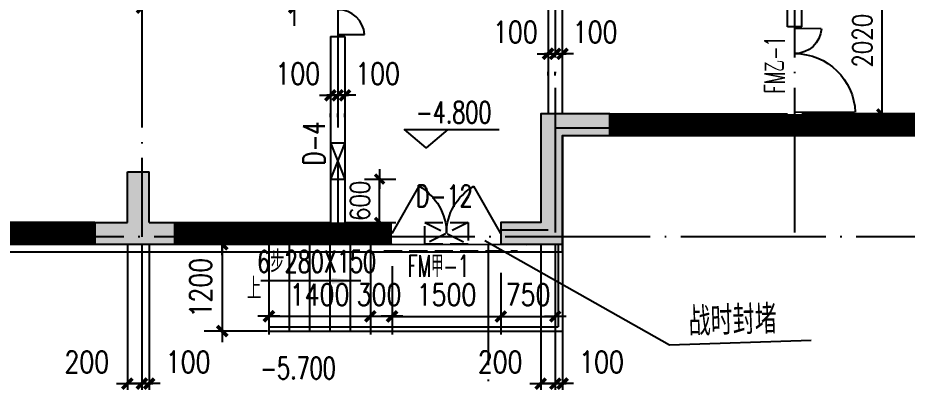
# Model space of a CAD drawing. Extents: x 634182 to 802382, y -1101880 to -864080.
# Drawn here: x 686573 to 698837, y -904482 to -899450 of the extents above; entities that cross this region are included whole.
import ezdxf
from ezdxf.enums import TextEntityAlignment as Align

# ---------------------------------------------------------------- set-up
doc = ezdxf.new("R2010")
doc.units = 0
doc.header["$LTSCALE"] = 1000
doc.header["$MEASUREMENT"] = 0
doc.linetypes.add('DASH', pattern=[0.35, 0.25, -0.1])
doc.linetypes.add('DOTE', pattern=[2.42, 2, -0.2, 0.02, -0.2])
doc.layers.get('0').update_dxf_attribs({"linetype": 'CONTINUOUS'})
doc.layers.get('DEFPOINTS').update_dxf_attribs({"linetype": 'CONTINUOUS'})
for name, color, linetype in [('210', 4, 'CONTINUOUS'), ('DOTE', 1, 'DOTE'), ('MC', 4, 'CONTINUOUS'), ('PUB_DIM', 3, 'CONTINUOUS'), ('PUB_TEXT', 7, 'CONTINUOUS'), ('STAIR', 2, 'CONTINUOUS'), ('WALL', 191, 'CONTINUOUS'), ('WINDOW', 2, 'CONTINUOUS'), ('防火分區线', 2, 'CONTINUOUS')]:
    doc.layers.add(name, color=color, linetype=linetype)
doc.styles.add('_Z', font='romans', dxfattribs={"width": 0.7, "bigfont": 'Z'})
doc.styles.add('DIM_FONT', font='simplex.shx', dxfattribs={"width": 0.8})
doc.styles.add('HZ_SIMPLEX', font='SIMPLEX.shx', dxfattribs={"width": 0.8, "bigfont": 'hztxt.shx'})
doc.styles.add('HZTXT', font='simplex', dxfattribs={"width": 0.8, "bigfont": 'sfont'})
doc.styles.add('Z', font='romans', dxfattribs={"width": 0.8, "bigfont": 'z'})
doc.dimstyles.new('DIMN', dxfattribs={"dimtxt": 300, "dimasz": 1, "dimexe": 250, "dimexo": 300, "dimgap": 150, "dimtad": 1, "dimdec": 0, "dimzin": 0, "dimdsep": 46, "dimtxsty": 'DIM_FONT', "dimblk": '_DIMX', "dimblk1": '_DIMX', "dimblk2": '_DIMX', "dimcen": 2.5, "dimclrt": 7, "dimadec": 0, "dimazin": 0, "dimtfac": 1, "dimtdec": 0, "dimtix": 1, "dimtmove": 2, "dimatfit": 3, "dimldrblk": '_DIMX', "dimfxl": 0, "dimtolj": 1, "dimtzin": 0, "dimarcsym": 0})
doc.dimstyles.new('DIMN90', dxfattribs={"dimscale": 0.9, "dimtxt": 300, "dimasz": 1, "dimexe": 250, "dimexo": 300, "dimgap": 150, "dimtad": 1, "dimdec": 0, "dimdsep": 46, "dimtxsty": 'DIM_FONT', "dimblk": '_DIMX', "dimcen": 2.5, "dimclrt": 7, "dimadec": 0, "dimazin": 0, "dimtfac": 1, "dimtdec": 0, "dimtix": 1, "dimtmove": 2, "dimatfit": 3, "dimldrblk": '_DIMX', "dimfxl": 0, "dimtolj": 1, "dimarcsym": 0})

# ---------------------------------------------------------------- blocks, each defined once
blk = doc.blocks.new('_DIMX')
blk.add_line((-150, 0), (150, 0))
at = {"const_width": 50}
blk.add_lwpolyline([(-70, -70), (70, 70)], dxfattribs=at)
blk = doc.blocks.new('*D470')
at = {"color": 0, "linetype": 'ByBlock'}
for p, q in [((688084, -902577), (688084, -904752)), ((688284, -902577), (688284, -904752)), ((688083, -904502), (688082, -904502)), ((688284, -904502), (688084, -904502)), ((688284, -904502), (688084, -904502)), ((688285, -904502), (688286, -904502))]:
    blk.add_line(p, q, dxfattribs=at)
at = {"layer": 'DEFPOINTS', "color": 0, "linetype": 'ByBlock'}
for p in [(688084, -902277), (688284, -902277), (688084, -904502)]:
    blk.add_point(p, dxfattribs=at)
at = {"color": 0, "linetype": 'ByBlock'}
for p, rotation in [((688084, -904502), 359.9999999999666), ((688284, -904502), 179.9999999999666)]:
    blk.add_blockref('_DIMX', p, dxfattribs=dict(at, rotation=rotation))
at = {"color": 7, "linetype": 'ByBlock', "insert": (687524, -904202), "char_height": 300, "attachment_point": 5, "style": 'DIM_FONT'}
blk.add_mtext('\\A1;200', dxfattribs=at)
blk = doc.blocks.new('M_A0GGR')
for p, q in [((-0.5, 0), (-0.25, -0.433)), ((0.5, 0), (0.25, -0.433))]:
    blk.add_line(p, q)
for centre, start, end in [((-0.5, 0), 300, 0), ((0.5, 0), 180, 240)]:
    blk.add_arc(centre, 0.5, start, end)
blk = doc.blocks.new('*D515')
at = {"color": 0, "linetype": 'ByBlock'}
for p, q in [((688284, -902577), (688284, -904752)), ((688384, -902577), (688384, -904752)), ((688283, -904502), (688282, -904502)), ((688384, -904502), (688284, -904502)), ((688384, -904502), (688284, -904502)), ((688385, -904502), (688386, -904502))]:
    blk.add_line(p, q, dxfattribs=at)
at = {"layer": 'DEFPOINTS', "color": 0, "linetype": 'ByBlock'}
for p in [(688284, -902277), (688384, -902277), (688284, -904502)]:
    blk.add_point(p, dxfattribs=at)
at = {"color": 0, "linetype": 'ByBlock'}
for p, rotation in [((688284, -904502), 359.9999999998665), ((688384, -904502), 179.9999999998666)]:
    blk.add_blockref('_DIMX', p, dxfattribs=dict(at, rotation=rotation))
at = {"color": 7, "linetype": 'ByBlock', "insert": (688922, -904202), "char_height": 300, "attachment_point": 5, "style": 'DIM_FONT'}
blk.add_mtext('\\A1;100', dxfattribs=at)
blk = doc.blocks.new('M_A17ORW')
at = {"const_width": 0.02}
for points in [[(-0.481, -0.001), (-0.481, -0.308)], [(0.481, 0.001), (0.481, -0.691)]]:
    blk.add_lwpolyline(points, dxfattribs=at)
for centre, radius, start, end in [((-0.501, -0.003), 0.307, 274.2492, 0.2101), ((0.505, 0.002), 0.699, 180.2762, 268.0603)]:
    blk.add_arc(centre, radius, start, end)
blk = doc.blocks.new('*D518')
at = {"color": 0, "linetype": 'ByBlock'}
for p, q in [((690883, -900521), (690882, -900521)), ((690884, -900521), (690984, -900521)), ((690884, -900521), (690984, -900521)), ((690985, -900521), (690986, -900521)), ((690884, -900821), (690884, -900771)), ((690984, -900821), (690984, -900771))]:
    blk.add_line(p, q, dxfattribs=at)
at = {"layer": 'DEFPOINTS', "color": 0, "linetype": 'ByBlock'}
for p in [(690884, -900521), (690984, -900521), (690984, -900521)]:
    blk.add_point(p, dxfattribs=at)
at = {"color": 0, "linetype": 'ByBlock'}
blk.add_blockref('_DIMX', (690884, -900521), dxfattribs=at)
at = {"color": 0, "linetype": 'ByBlock', "rotation": 180}
blk.add_blockref('_DIMX', (690984, -900521), dxfattribs=at)
at = {"color": 7, "linetype": 'ByBlock', "insert": (690434, -900221), "char_height": 300, "attachment_point": 5, "style": 'DIM_FONT'}
blk.add_mtext('\\A1;100', dxfattribs=at)
blk = doc.blocks.new('*D519')
at = {"color": 0, "linetype": 'ByBlock'}
for p, q in [((690983, -900521), (690982, -900521)), ((690984, -900521), (691084, -900521)), ((690984, -900521), (691084, -900521)), ((691085, -900521), (691086, -900521)), ((690984, -900821), (690984, -900771)), ((691084, -900821), (691084, -900771))]:
    blk.add_line(p, q, dxfattribs=at)
at = {"layer": 'DEFPOINTS', "color": 0, "linetype": 'ByBlock'}
for p in [(690984, -900521), (691084, -900521), (691084, -900521)]:
    blk.add_point(p, dxfattribs=at)
at = {"color": 0, "linetype": 'ByBlock'}
blk.add_blockref('_DIMX', (690984, -900521), dxfattribs=at)
at = {"color": 0, "linetype": 'ByBlock', "rotation": 180}
blk.add_blockref('_DIMX', (691084, -900521), dxfattribs=at)
at = {"color": 7, "linetype": 'ByBlock', "insert": (691534, -900221), "char_height": 300, "attachment_point": 5, "style": 'DIM_FONT'}
blk.add_mtext('\\A1;100', dxfattribs=at)
blk = doc.blocks.new('*D524')
at = {"color": 0, "linetype": 'ByBlock'}
for p, q in [((691354, -901677), (691786, -901677)), ((691561, -901676), (691561, -901675)), ((691561, -902277), (691561, -901677)), ((691354, -902277), (691786, -902277)), ((691561, -902278), (691561, -902279))]:
    blk.add_line(p, q, dxfattribs=at)
at = {"layer": 'DEFPOINTS', "color": 0, "linetype": 'ByBlock'}
for p in [(691084, -901677), (691561, -901677), (691084, -902277)]:
    blk.add_point(p, dxfattribs=at)
at = {"color": 0, "linetype": 'ByBlock', "xscale": 0.9, "yscale": 0.9, "zscale": 0.9}
for p, rotation in [((691561, -901677), 270), ((691561, -902277), 90)]:
    blk.add_blockref('_DIMX', p, dxfattribs=dict(at, rotation=rotation))
at = {"color": 7, "linetype": 'ByBlock', "insert": (691291, -901977), "char_height": 270, "attachment_point": 5, "rotation": 90, "style": 'DIM_FONT'}
blk.add_mtext('\\A1;600', dxfattribs=at)
blk = doc.blocks.new('*D535')
at = {"color": 0, "linetype": 'ByBlock'}
for p, q in [((693984, -902577), (693984, -904752)), ((694084, -902577), (694084, -904752)), ((693983, -904502), (693982, -904502)), ((693984, -904502), (694084, -904502)), ((693984, -904502), (694084, -904502)), ((694085, -904502), (694086, -904502))]:
    blk.add_line(p, q, dxfattribs=at)
at = {"layer": 'DEFPOINTS', "color": 0, "linetype": 'ByBlock'}
for p in [(693984, -902277), (694084, -902277), (694084, -904502)]:
    blk.add_point(p, dxfattribs=at)
at = {"color": 0, "linetype": 'ByBlock'}
blk.add_blockref('_DIMX', (693984, -904502), dxfattribs=at)
at = {"color": 0, "linetype": 'ByBlock', "rotation": 180}
blk.add_blockref('_DIMX', (694084, -904502), dxfattribs=at)
at = {"color": 7, "linetype": 'ByBlock', "insert": (694622, -904202), "char_height": 300, "attachment_point": 5, "style": 'DIM_FONT'}
blk.add_mtext('\\A1;100', dxfattribs=at)
blk = doc.blocks.new('*D536')
at = {"color": 0, "linetype": 'ByBlock'}
for p, q in [((693784, -902577), (693784, -904752)), ((693984, -902577), (693984, -904752)), ((693783, -904502), (693782, -904502)), ((693784, -904502), (693984, -904502)), ((693784, -904502), (693984, -904502)), ((693985, -904502), (693986, -904502))]:
    blk.add_line(p, q, dxfattribs=at)
at = {"layer": 'DEFPOINTS', "color": 0, "linetype": 'ByBlock'}
for p in [(693784, -902277), (693984, -902277), (693984, -904502)]:
    blk.add_point(p, dxfattribs=at)
at = {"color": 0, "linetype": 'ByBlock'}
blk.add_blockref('_DIMX', (693784, -904502), dxfattribs=at)
at = {"color": 0, "linetype": 'ByBlock', "rotation": 180}
blk.add_blockref('_DIMX', (693984, -904502), dxfattribs=at)
at = {"color": 7, "linetype": 'ByBlock', "insert": (693224, -904202), "char_height": 300, "attachment_point": 5, "style": 'DIM_FONT'}
blk.add_mtext('\\A1;200', dxfattribs=at)
blk = doc.blocks.new('*D538')
at = {"color": 0, "linetype": 'ByBlock'}
for p, q in [((693984, -899648), (693984, -899698)), ((693883, -899948), (693882, -899948)), ((693884, -899948), (693984, -899948)), ((693884, -899948), (693984, -899948)), ((693985, -899948), (693986, -899948)), ((693884, -900248), (693884, -900198))]:
    blk.add_line(p, q, dxfattribs=at)
at = {"layer": 'DEFPOINTS', "color": 0, "linetype": 'ByBlock'}
for p in [(693884, -899948), (693984, -899948), (693984, -899948)]:
    blk.add_point(p, dxfattribs=at)
at = {"color": 0, "linetype": 'ByBlock'}
blk.add_blockref('_DIMX', (693884, -899948), dxfattribs=at)
at = {"color": 0, "linetype": 'ByBlock', "rotation": 180}
blk.add_blockref('_DIMX', (693984, -899948), dxfattribs=at)
at = {"color": 7, "linetype": 'ByBlock', "insert": (693434, -899648), "char_height": 300, "attachment_point": 5, "style": 'DIM_FONT'}
blk.add_mtext('\\A1;100', dxfattribs=at)
blk = doc.blocks.new('*D539')
at = {"color": 0, "linetype": 'ByBlock'}
for p, q in [((693983, -899948), (693982, -899948)), ((693984, -899948), (694084, -899948)), ((693984, -899948), (694084, -899948)), ((694085, -899948), (694086, -899948)), ((693984, -900248), (693984, -900198)), ((694084, -900248), (694084, -900198))]:
    blk.add_line(p, q, dxfattribs=at)
at = {"layer": 'DEFPOINTS', "color": 0, "linetype": 'ByBlock'}
for p in [(693984, -899948), (694084, -899948), (694084, -899948)]:
    blk.add_point(p, dxfattribs=at)
at = {"color": 0, "linetype": 'ByBlock'}
blk.add_blockref('_DIMX', (693984, -899948), dxfattribs=at)
at = {"color": 0, "linetype": 'ByBlock', "rotation": 180}
blk.add_blockref('_DIMX', (694084, -899948), dxfattribs=at)
at = {"color": 7, "linetype": 'ByBlock', "insert": (694534, -899648), "char_height": 300, "attachment_point": 5, "style": 'DIM_FONT'}
blk.add_mtext('\\A1;100', dxfattribs=at)
blk = doc.blocks.new('*D541')
at = {"color": 0, "linetype": 'ByBlock'}
for p, q in [((693234, -902970), (693234, -903824)), ((693984, -902970), (693984, -903824)), ((693233, -903574), (693232, -903574)), ((693234, -903574), (693984, -903574)), ((693985, -903574), (693986, -903574))]:
    blk.add_line(p, q, dxfattribs=at)
at = {"layer": 'DEFPOINTS', "color": 0, "linetype": 'ByBlock'}
for p in [(693234, -902670), (693984, -902670), (693984, -903574)]:
    blk.add_point(p, dxfattribs=at)
at = {"color": 0, "linetype": 'ByBlock'}
blk.add_blockref('_DIMX', (693234, -903574), dxfattribs=at)
at = {"color": 0, "linetype": 'ByBlock', "rotation": 180}
blk.add_blockref('_DIMX', (693984, -903574), dxfattribs=at)
at = {"color": 7, "linetype": 'ByBlock', "insert": (693609, -903274), "char_height": 300, "attachment_point": 5, "style": 'DIM_FONT'}
blk.add_mtext('\\A1;750', dxfattribs=at)
blk = doc.blocks.new('_A2AKO')
at = {"const_width": 0.02}
for points in [[(-0.481, -0.001), (-0.481, -0.308)], [(0.481, 0.001), (0.481, -0.691)]]:
    blk.add_lwpolyline(points, dxfattribs=at)
for centre, radius, start, end in [((-0.501, -0.003), 0.307, 274.2492, 0.2101), ((0.505, 0.002), 0.699, 180.2762, 268.0603)]:
    blk.add_arc(centre, radius, start, end)
blk = doc.blocks.new('*D553')
at = {"color": 0, "linetype": 'ByBlock'}
for p, q in [((698450, -898757), (698712, -898757)), ((698487, -898758), (698487, -900776)), ((698450, -900777), (698712, -900777))]:
    blk.add_line(p, q, dxfattribs=at)
at = {"layer": 'DEFPOINTS', "color": 0, "linetype": 'ByBlock'}
for p in [(698180, -898757), (698180, -900777), (698487, -900777)]:
    blk.add_point(p, dxfattribs=at)
at = {"color": 0, "linetype": 'ByBlock', "xscale": 0.9, "yscale": 0.9, "zscale": 0.9}
for p, rotation in [((698487, -898757), 90), ((698487, -900777), 270)]:
    blk.add_blockref('_DIMX', p, dxfattribs=dict(at, rotation=rotation))
at = {"color": 7, "linetype": 'ByBlock', "insert": (698217, -899767), "char_height": 270, "attachment_point": 5, "rotation": 90, "style": 'DIM_FONT'}
blk.add_mtext('\\A1;2020', dxfattribs=at)
blk = doc.blocks.new('*D1699')
at = {"color": 0, "linetype": 'ByBlock'}
for p, q in [((691434, -902881), (691434, -903822)), ((691734, -902881), (691734, -903822)), ((691433, -903572), (691432, -903572)), ((691434, -903572), (691734, -903572)), ((691434, -903572), (691734, -903572)), ((691735, -903572), (691736, -903572))]:
    blk.add_line(p, q, dxfattribs=at)
at = {"layer": 'DEFPOINTS', "color": 0, "linetype": 'ByBlock'}
for p in [(691434, -902581), (691734, -902581), (691734, -903572)]:
    blk.add_point(p, dxfattribs=at)
at = {"color": 0, "linetype": 'ByBlock'}
blk.add_blockref('_DIMX', (691434, -903572), dxfattribs=at)
at = {"color": 0, "linetype": 'ByBlock', "rotation": 180}
blk.add_blockref('_DIMX', (691734, -903572), dxfattribs=at)
at = {"color": 7, "linetype": 'ByBlock', "insert": (691554, -903272), "char_height": 300, "attachment_point": 5, "style": 'DIM_FONT'}
blk.add_mtext('\\A1;300', dxfattribs=at)
blk = doc.blocks.new('_ARROW')
blk.add_solid([(0, 0), (-1, 0.1), (-1, -0.1)])
blk = doc.blocks.new('*D1700')
at = {"color": 0, "linetype": 'ByBlock'}
for p, q in [((690014, -902577), (689143, -902577)), ((689393, -902578), (689393, -903776)), ((690014, -903777), (689143, -903777))]:
    blk.add_line(p, q, dxfattribs=at)
at = {"layer": 'DEFPOINTS', "color": 0, "linetype": 'ByBlock'}
for p in [(690314, -902577), (689393, -903777), (690314, -903777)]:
    blk.add_point(p, dxfattribs=at)
at = {"color": 0, "linetype": 'ByBlock'}
for p, rotation in [((689393, -902577), 90), ((689393, -903777), 270)]:
    blk.add_blockref('_DIMX', p, dxfattribs=dict(at, rotation=rotation))
at = {"color": 7, "linetype": 'ByBlock', "insert": (689093, -903177), "char_height": 300, "attachment_point": 5, "rotation": 90, "style": 'DIM_FONT'}
blk.add_mtext('\\A1;1200', dxfattribs=at)

msp = doc.modelspace()

# ---------------------------------------------------------------- hatches: boundary and pattern name
at = {"layer": '210'}
for points in [[(694734.157, -900776.659), (693784.157, -900776.659), (693784.157, -902276.659), (693234.157, -902276.659), (693234.157, -902576.659), (694084.157, -902576.659), (694084.157, -901076.659), (694734.157, -901076.659)], [(688384.157, -901576.659), (688084.157, -901576.659), (688084.157, -902276.659), (687634.157, -902276.659), (687634.157, -902576.659), (688734.157, -902576.659), (688734.157, -902276.659), (688384.154, -902276.659)]]:
    msp.add_hatch(color=256, dxfattribs=at).paths.add_polyline_path(points)

# ---------------------------------------------------------------- linework, layer by layer
at = {"elevation": -284.642}
msp.add_lwpolyline([(693013.053, -902527.029), (695558.296, -903965.711), (697512.903, -903900.879)], dxfattribs=at)
at = {"layer": 'DOTE'}
for p, q in [((688284.156, -884445.605), (688284.156, -902476.757)), ((690984.156, -884445.605), (690984.156, -902476.757)), ((693984.156, -895576.757), (693984.156, -902476.757)), ((697284.156, -895576.757), (697284.156, -902476.757)), ((700134.156, -900976.757), (693984.156, -900976.757)), ((700134.156, -902476.757), (680061.624, -902476.757)), ((693584.156, -902583.931), (656001.679, -902557.468)), ((693062.048, -991366.093), (693062.048, -902577.649))]:
    msp.add_line(p, q, dxfattribs=at)
at = {"layer": 'MC', "linetype": 'Continuous'}
for p, q in [((691084.156, -901176.757), (690884.156, -901676.757)), ((690884.156, -901176.757), (691084.156, -901676.757))]:
    msp.add_line(p, q, dxfattribs=at)
at = {"layer": 'MC', "linetype": 'DASH'}
for p, q in [((692184.156, -902276.757), (692784.156, -902576.757)), ((692784.156, -902276.757), (692184.156, -902576.757))]:
    msp.add_line(p, q, dxfattribs=at)
msp.add_lwpolyline([(692184.156, -902276.757), (692784.156, -902276.757), (692784.156, -902576.757), (692184.156, -902576.757)], close=True, dxfattribs=at)
at = {"layer": 'PUB_DIM'}
for points in [[(692503.504, -900993.834), (692203.504, -901243.834), (691903.504, -900993.834), (693208.247, -900993.834)], [(691301.551, -903082.659), (689923.661, -903082.659)]]:
    msp.add_lwpolyline(points, dxfattribs=at)
at = {"layer": 'STAIR'}
for p, q in [((690034.156, -902576.757), (690034.156, -903776.757)), ((690314.156, -902576.757), (690314.156, -903776.757)), ((690594.156, -902576.757), (690594.156, -903776.757)), ((690874.156, -902576.757), (690874.156, -903776.757)), ((691154.156, -902576.757), (691154.156, -903776.757)), ((691434.156, -902576.757), (691434.156, -903776.757)), ((694024.156, -902576.757), (694024.156, -903716.757)), ((694084.156, -902576.757), (694084.156, -903776.757)), ((690034.156, -903716.757), (694024.156, -903716.757)), ((690034.156, -903776.757), (694084.156, -903776.757))]:
    msp.add_line(p, q, dxfattribs=at)
at = {"layer": 'WALL'}
for p, q in [((697184.156, -899576.757), (697184.156, -895476.757)), ((694084.156, -900776.757), (694084.156, -895676.757)), ((697384.156, -899576.757), (697384.156, -895676.757)), ((693884.156, -896076.659), (693884.156, -900776.757)), ((697384.156, -899576.757), (697184.156, -899576.757)), ((690884.156, -899706.757), (690884.156, -902276.757)), ((691084.156, -899706.757), (691084.156, -902276.757)), ((694734.156, -900776.757), (696234.156, -900776.757)), ((694734.156, -900776.757), (694734.156, -901076.757)), ((696234.156, -900776.757), (697184.156, -900776.757)), ((699384.156, -900776.757), (697384.156, -900776.757)), ((690884.156, -901176.757), (691084.156, -901176.757)), ((694084.156, -901076.757), (696234.156, -901076.757)), ((694084.156, -901076.757), (694734.156, -901076.757)), ((694084.156, -901076.757), (694084.156, -902576.757)), ((694084.156, -902576.757), (694084.156, -901076.757)), ((696234.156, -901076.757), (699384.156, -901076.757)), ((688084.156, -901576.757), (688384.156, -901576.757)), ((690884.156, -901676.757), (691084.156, -901676.757)), ((687634.156, -902276.757), (685334.156, -902276.757)), ((687634.156, -902276.757), (688084.156, -902276.757)), ((687634.156, -902276.757), (687634.156, -902576.757)), ((688734.156, -902276.757), (688734.156, -902576.757)), ((688734.156, -902276.757), (690234.156, -902276.757)), ((690234.156, -902276.757), (690884.156, -902276.757)), ((691084.156, -902276.757), (691734.156, -902276.757)), ((693234.156, -902376.757), (693234.156, -902576.757)), ((693234.156, -902376.757), (693884.156, -902376.757)), ((682184.156, -902576.757), (687634.156, -902576.757)), ((687634.156, -902576.757), (688734.156, -902576.757)), ((687634.156, -902576.757), (690234.156, -902576.757)), ((690234.156, -902576.757), (691734.156, -902576.757)), ((693234.156, -902576.757), (694084.156, -902576.757)), ((693234.156, -902576.757), (694084.156, -902576.757))]:
    msp.add_line(p, q, dxfattribs=at)
at = {"layer": 'WALL', "linetype": 'Continuous'}
for p, q in [((690884.156, -899706.757), (691084.156, -899706.757)), ((688084.156, -902276.757), (688084.156, -901576.757)), ((688384.156, -902276.757), (688384.156, -901576.757)), ((688384.156, -902276.757), (688734.156, -902276.757))]:
    msp.add_line(p, q, dxfattribs=at)
at = {"layer": 'WALL', "linetype": 'DASH'}
msp.add_line((691621.034, -902668.641), (693462.929, -902668.641), dxfattribs=at)
at = {"layer": 'WALL'}
msp.add_lwpolyline([(694734.156, -900776.757), (693784.156, -900776.757), (693784.156, -902276.757), (693234.156, -902276.757), (693234.156, -902576.757), (694084.156, -902576.757), (694084.156, -901076.757), (694734.156, -901076.757)], close=True, dxfattribs=at)
at = {"layer": 'WALL', "const_width": 300}
for points in [[(694734.156, -900926.757), (699384.156, -900926.757)], [(680611.829, -902426.757), (687634.156, -902426.757)], [(688734.156, -902426.757), (691734.156, -902426.757)]]:
    msp.add_lwpolyline(points, dxfattribs=at)
at = {"layer": '防火分區线'}
msp.add_lwpolyline([(670964.39, -972989.531), (669930.672, -943360.583), (671429.757, -943310.853), (671328.633, -940262.53), (669829.549, -940312.26), (669531.557, -932868.141), (668033.307, -932917.835), (667879.132, -928270.303), (670927.456, -928169.18), (670824.675, -925070.884), (667776.351, -925172.008), (667572.456, -919024.612), (669071.51, -918974.892), (668784.816, -910330.517), (670333.981, -910279.126), (670132.89, -904217.313), (677011.942, -904218.158), (677043.45, -902681.362), (677043.45, -902681.362), (694084.156, -902681.362), (694084.156, -901076.757), (701312.048, -901076.757)], dxfattribs=at)

# ---------------------------------------------------------------- block references
at = {"layer": 'PUB_DIM', "xscale": 400, "yscale": 400, "zscale": 400}
msp.add_blockref('_ARROW', (691301.551, -903082.659), dxfattribs=at)
at = {"layer": 'WINDOW', "linetype": 'Continuous', "xscale": 1200, "yscale": 1200, "zscale": 1200, "rotation": 90.00000000000001}
msp.add_blockref('M_A17ORW', (690984.156, -899106.757), dxfattribs=at)
at = {"layer": 'WINDOW'}
for name, p, xscale, yscale, zscale, rotation in [('_A2AKO', (697284.156, -900176.757), -1200, 1200, 1200, 90.00000000000001), ('M_A0GGR', (692484.156, -902426.757), 1500, -1500, 1500, 359.9999999994482)]:
    msp.add_blockref(name, p, dxfattribs=dict(at, xscale=xscale, yscale=yscale, zscale=zscale, rotation=rotation))

# ---------------------------------------------------------------- texts
at = {"style": 'HZTXT', "width": 0.8}
msp.add_text('战时封堵', height=400, rotation=1.8997452, dxfattribs=at).set_placement((695828.262, -903846.364, -284.642))
at = {"layer": 'MC', "linetype": 'Continuous', "style": '_Z', "width": 0.6}
msp.add_text('FM乙-1', height=280, rotation=90, dxfattribs=at).set_placement((697010.817, -899703.242), align=Align.MIDDLE_RIGHT)
at = {"layer": 'MC', "linetype": 'Continuous', "style": 'HZ_SIMPLEX', "width": 0.7}
msp.add_text('D-4', height=300, rotation=90, dxfattribs=at).set_placement((690806.757, -901487.042))
msp.add_text('D-12', height=300, dxfattribs=at).set_placement((692061.51, -902061.445))
at = {"layer": 'MC', "linetype": 'Continuous', "style": '_Z', "width": 0.6}
msp.add_text('FM甲-1', height=300, dxfattribs=at).set_placement((692796.692, -902878.802), align=Align.MIDDLE_RIGHT)
at = {"layer": 'PUB_DIM', "style": 'DIM_FONT', "width": 0.7}
for s, p in [('-4.800', (692582.217, -900754.944)), ('-5.700', (690435.399, -904287.9))]:
    msp.add_text(s, height=300, rotation=360, dxfattribs=at).set_placement(p, align=Align.MIDDLE)
at = {"layer": 'PUB_TEXT', "style": 'Z', "width": 0.7}
for s, p in [('6步280X150', (691512.708, -902815.506)), ('上', (689929.598, -903188.882))]:
    msp.add_text(s, height=300, dxfattribs=at).set_placement(p, align=Align.MIDDLE_RIGHT)

# ---------------------------------------------------------------- dimensions: what is measured, and where the dimension line sits
at = {"layer": 'PUB_DIM', "linetype": 'Continuous'}
for p1, p2, distance in [((688284.156, -898239.583), (690384.156, -898239.583), -1071.149), ((691734.156, -902670.193), (693234.156, -902670.193), -903.774)]:
    msp.add_aligned_dim(p1=p1, p2=p2, distance=distance, dimstyle='DIMN', dxfattribs=at).render()
for p1, p2, distance, dimstyle, picture, middle in [((698180.497, -898756.757), (698180.497, -900776.757), 306.316, 'DIMN90', '*D553', (698216.813, -899766.757)), ((691084.156, -902276.757), (691084.156, -901676.757), -476.932, 'DIMN90', '*D524', (691291.088, -901976.757)), ((693234.156, -902670.193), (693984.156, -902670.193), -903.774, 'DIMN', '*D541', (693609.156, -903273.967))]:
    dim = msp.add_aligned_dim(p1=p1, p2=p2, distance=distance, dimstyle=dimstyle, dxfattribs=at)
    dim.commit()
    dim.dimension.update_dxf_attribs({"geometry": picture, "text_midpoint": middle})
for base, p1, p2, angle, picture, middle, dimtype in [((693984.156, -899948.42), (693884.156, -899948.42), (693984.156, -899948.42), 360, '*D538', (693434.156, -899648.42), 129), ((694084.156, -899948.42), (693984.156, -899948.42), (694084.156, -899948.42), 0, '*D539', (694534.156, -899648.42), 128), ((690984.156, -900520.945), (690884.156, -900520.945), (690984.156, -900520.945), 360, '*D518', (690434.156, -900220.945), 129), ((691084.156, -900520.945), (690984.156, -900520.945), (691084.156, -900520.945), 0, '*D519', (691534.156, -900220.945), 128), ((688084.156, -904501.603), (688284.156, -902276.757), (688084.156, -902276.757), 180, '*D470', (687523.584, -904201.603), 129), ((688284.156, -904501.603), (688384.156, -902276.757), (688284.156, -902276.757), 180, '*D515', (688921.87, -904201.603), 129), ((693984.156, -904501.603), (693784.156, -902276.757), (693984.156, -902276.757), 0, '*D536', (693223.584, -904201.603), 129), ((694084.156, -904501.603), (693984.156, -902276.757), (694084.156, -902276.757), 360, '*D535', (694621.87, -904201.603), 129)]:
    dim = msp.add_linear_dim(base=base, p1=p1, p2=p2, angle=angle, dimstyle='DIMN', dxfattribs=at)
    dim.commit()
    dim.dimension.update_dxf_attribs({"geometry": picture, "text_midpoint": middle, "dimtype": dimtype})
at = {"layer": 'PUB_DIM'}
dim = msp.add_aligned_dim(p1=(690314.156, -902576.63), p2=(690314.156, -903776.76), distance=-921.381, dimstyle='DIMN', dxfattribs=at)
dim.commit()
dim.dimension.update_dxf_attribs({"geometry": '*D1700', "text_midpoint": (689092.775, -903176.695)})
msp.add_aligned_dim(p1=(690034.154, -902581.432), p2=(691434.154, -902581.432), distance=-990.505, dimstyle='DIMN', dxfattribs=at).render()
dim = msp.add_linear_dim(base=(691734.154, -903571.936), p1=(691434.154, -902581.432), p2=(691734.154, -902581.432), angle=0, dimstyle='DIMN', dxfattribs=at)
dim.commit()
dim.dimension.update_dxf_attribs({"geometry": '*D1699', "text_midpoint": (691553.726, -903271.936), "dimtype": 129})

doc.saveas('drawing.dxf')
